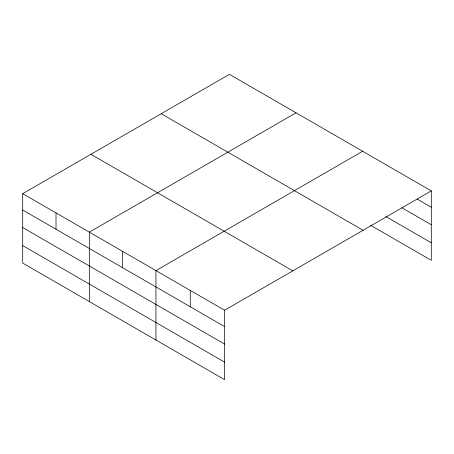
<?xml version="1.0" encoding="UTF-8"?>
<svg xmlns="http://www.w3.org/2000/svg" width="454" height="454" viewBox="0 0 454 454"><rect width="100%" height="100%" fill="white"/><g stroke="black" fill="none" stroke-linecap="round" stroke-linejoin="round"><path stroke-width="0.68" d="M22.7 193.676L224.594 310.235L224.594 379.663L22.7 263.104L22.7 193.676L229.406 74.337L431.3 190.896L431.3 260.324L370.623 225.292M296.031 112.802L89.325 232.142L89.325 301.57M362.655 151.267L155.949 270.607L155.949 340.035M224.594 310.235L431.3 190.896M417.203 199.096L431.3 207.234M401.881 207.767L431.3 224.753M385.945 216.62L431.3 242.805M161.193 113.716L363.087 230.28M90.913 154.292L292.807 270.856M22.7 210.015L224.594 326.574M22.7 227.533L224.594 344.092M22.7 245.586L224.594 362.144M190.271 290.424L190.271 306.762M122.637 251.374L122.637 267.712M56.012 212.909L56.012 229.247"/></g></svg>
